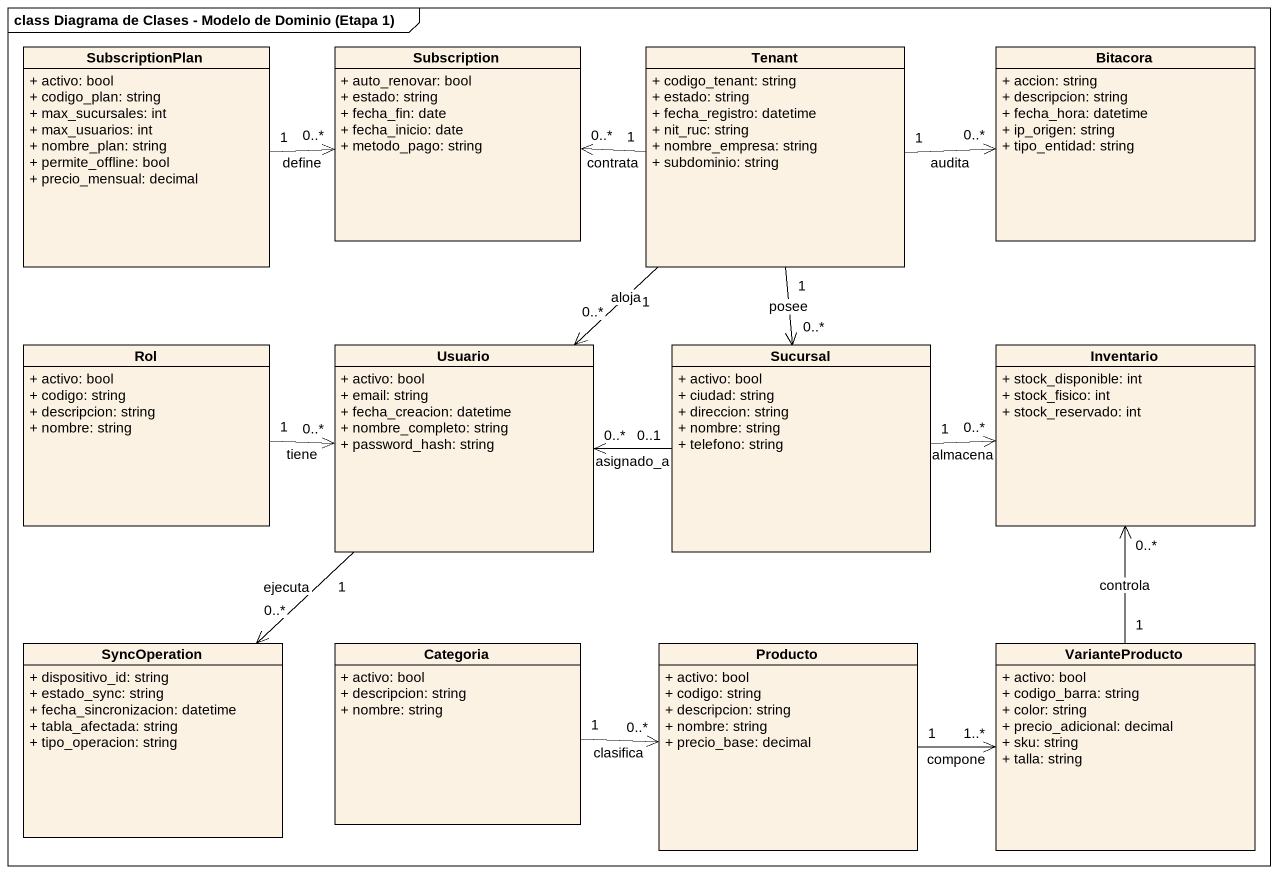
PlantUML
@startuml
mainframe class Diagrama de Clases - Modelo de Dominio (Etapa 1)
hide circle
hide empty members
skinparam classAttributeIconSize 0
class SubscriptionPlan {
  + activo: bool
  + codigo_plan: string
  + max_sucursales: int
  + max_usuarios: int
  + nombre_plan: string
  + permite_offline: bool
  + precio_mensual: decimal
}
class Subscription {
  + auto_renovar: bool
  + estado: string
  + fecha_fin: date
  + fecha_inicio: date
  + metodo_pago: string
}
class Tenant {
  + codigo_tenant: string
  + estado: string
  + fecha_registro: datetime
  + nit_ruc: string
  + nombre_empresa: string
  + subdominio: string
}
class Bitacora {
  + accion: string
  + descripcion: string
  + fecha_hora: datetime
  + ip_origen: string
  + tipo_entidad: string
}
class Rol {
  + activo: bool
  + codigo: string
  + descripcion: string
  + nombre: string
}
class Usuario {
  + activo: bool
  + email: string
  + fecha_creacion: datetime
  + nombre_completo: string
  + password_hash: string
}
class Sucursal {
  + activo: bool
  + ciudad: string
  + direccion: string
  + nombre: string
  + telefono: string
}
class Inventario {
  + stock_disponible: int
  + stock_fisico: int
  + stock_reservado: int
}
class SyncOperation {
  + dispositivo_id: string
  + estado_sync: string
  + fecha_sincronizacion: datetime
  + tabla_afectada: string
  + tipo_operacion: string
}
class Categoria {
  + activo: bool
  + descripcion: string
  + nombre: string
}
class Producto {
  + activo: bool
  + codigo: string
  + descripcion: string
  + nombre: string
  + precio_base: decimal
}
class VarianteProducto {
  + activo: bool
  + codigo_barra: string
  + color: string
  + precio_adicional: decimal
  + sku: string
  + talla: string
}
SubscriptionPlan "1" -right-> "0..*" Subscription : define
Tenant "1" -left-> "0..*" Subscription : contrata
Tenant "1" -right-> "0..*" Bitacora : audita
Tenant "1" --> "0..*" Usuario : aloja
Tenant "1" --> "0..*" Sucursal : posee
Rol "1" -right-> "0..*" Usuario : tiene
Usuario "1" --> "0..*" SyncOperation : ejecuta
Sucursal "0..1" -left-> "0..*" Usuario : asignado_a
Sucursal "1" -right-> "0..*" Inventario : almacena
Categoria "1" -right-> "0..*" Producto : clasifica
Producto "1" -right-> "1..*" VarianteProducto : compone
VarianteProducto "1" -up-> "0..*" Inventario : controla
@enduml
